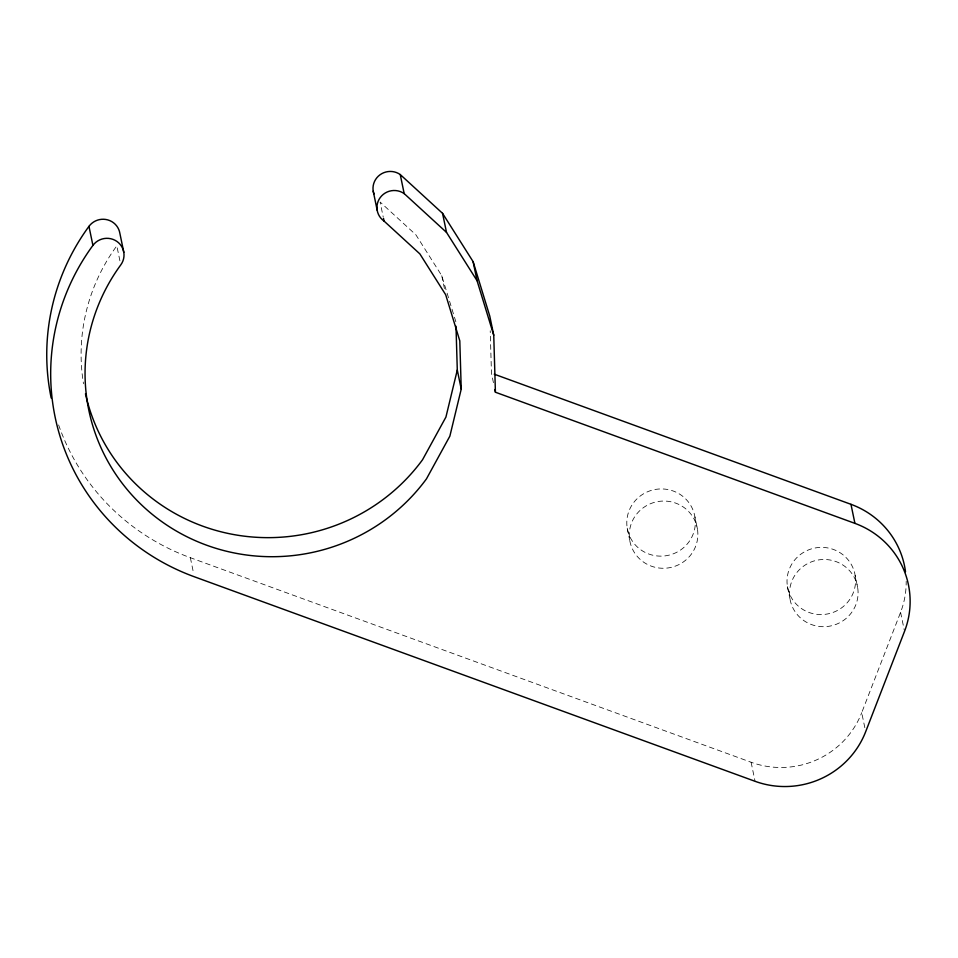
<?xml version="1.0" encoding="UTF-8"?>
<svg xmlns="http://www.w3.org/2000/svg" width="958" height="958" viewBox="0 0 958 958"><rect width="100%" height="100%" fill="white"/><g stroke="black" fill="none" stroke-linecap="round" stroke-linejoin="round"><path stroke-width="0.72" stroke-dasharray="4.79 3.59" d="M864.823 727.661L861.721 712.68L900.58 612.318A85.789 83.945 -11.7 0 0 906.184 581.314M58.618 424.945A223.142 218.34 -11.7 0 0 190.355 557.7L751.108 762.245A85.789 83.945 -11.7 0 0 861.721 712.68M455.864 321.804L441.758 275.7L415.916 234.842L380.11 202.018L383.212 216.999M900.58 612.318L904.244 630.005M855.135 575.339A34.32 33.578 -11.7 0 1 809.091 612.485A34.32 33.578 -11.7 0 1 799.643 555.101A34.32 33.578 -11.7 0 1 855.135 575.339L857.65 587.47A34.32 33.578 -11.7 0 1 811.606 624.616A34.32 33.578 -11.7 0 1 802.145 567.22A34.32 33.578 -11.7 0 1 857.65 587.47M787.44 586.607L789.955 598.738M751.108 762.245L755.06 781.297M694.921 516.901A34.32 33.578 -11.7 0 1 648.877 554.047A34.32 33.578 -11.7 0 1 639.429 496.651A34.32 33.578 -11.7 0 1 694.921 516.901L697.436 529.032A34.32 33.578 -11.7 0 1 651.38 566.178A34.32 33.578 -11.7 0 1 641.932 508.782A34.32 33.578 -11.7 0 1 697.436 529.032M627.227 528.169L629.729 540.3M493.442 382.697L491.466 373.177L490.221 330.785M441.758 275.7L444.572 289.304M190.355 557.7L193.732 574.034M119.918 260.816L116.816 245.847A188.75 184.69 -11.7 0 0 83.502 383.787"/><path stroke-width="1.44" d="M455.996 326.199L457.289 370.027L445.925 417.077L422.55 459.744A188.75 184.69 -11.7 0 1 231.249 534.085A188.75 184.69 -11.7 0 1 85.454 393.798M383.499 218.352L384.062 221.082L419.867 253.894L445.698 294.753L459.804 340.868L461.229 389.092L449.865 436.141L426.502 478.808A188.75 184.69 -11.7 0 1 163.195 522.625A188.75 184.69 -11.7 0 1 120.768 264.899A17.196 16.825 -11.7 0 0 116.9 241.416A17.196 16.825 -11.7 0 0 92.914 245.404L88.962 226.351A17.196 16.825 -11.7 0 1 119.858 233.273L123.798 252.325M494.28 374.195L850.967 504.315A85.789 83.945 -11.7 0 1 905.502 571.722M494.855 389.511L495.418 392.229L854.919 523.367A85.789 83.945 -11.7 0 1 904.52 631.37L865.661 731.744A85.789 83.945 -11.7 0 1 755.06 781.297L194.294 576.752A223.142 218.34 -11.7 0 1 92.914 245.404M373.943 193.947A17.196 16.825 -11.7 0 1 400.24 174.548L442.56 213.347L473.108 261.654L489.789 316.164L493.741 335.216L495.418 392.229M400.24 174.548L404.18 193.6L446.512 232.399L477.06 280.706L493.741 335.216M850.967 504.315L854.919 523.367M473.108 261.654L477.06 280.706M442.56 213.347L446.512 232.399M457.289 370.027L461.229 389.092M373.213 191.109L377.165 210.161M51.181 398.013A223.142 218.34 -11.7 0 1 88.962 226.351M384.062 221.082A17.196 16.825 -11.7 0 1 380.194 197.599A17.196 16.825 -11.7 0 1 404.18 193.6"/></g></svg>
